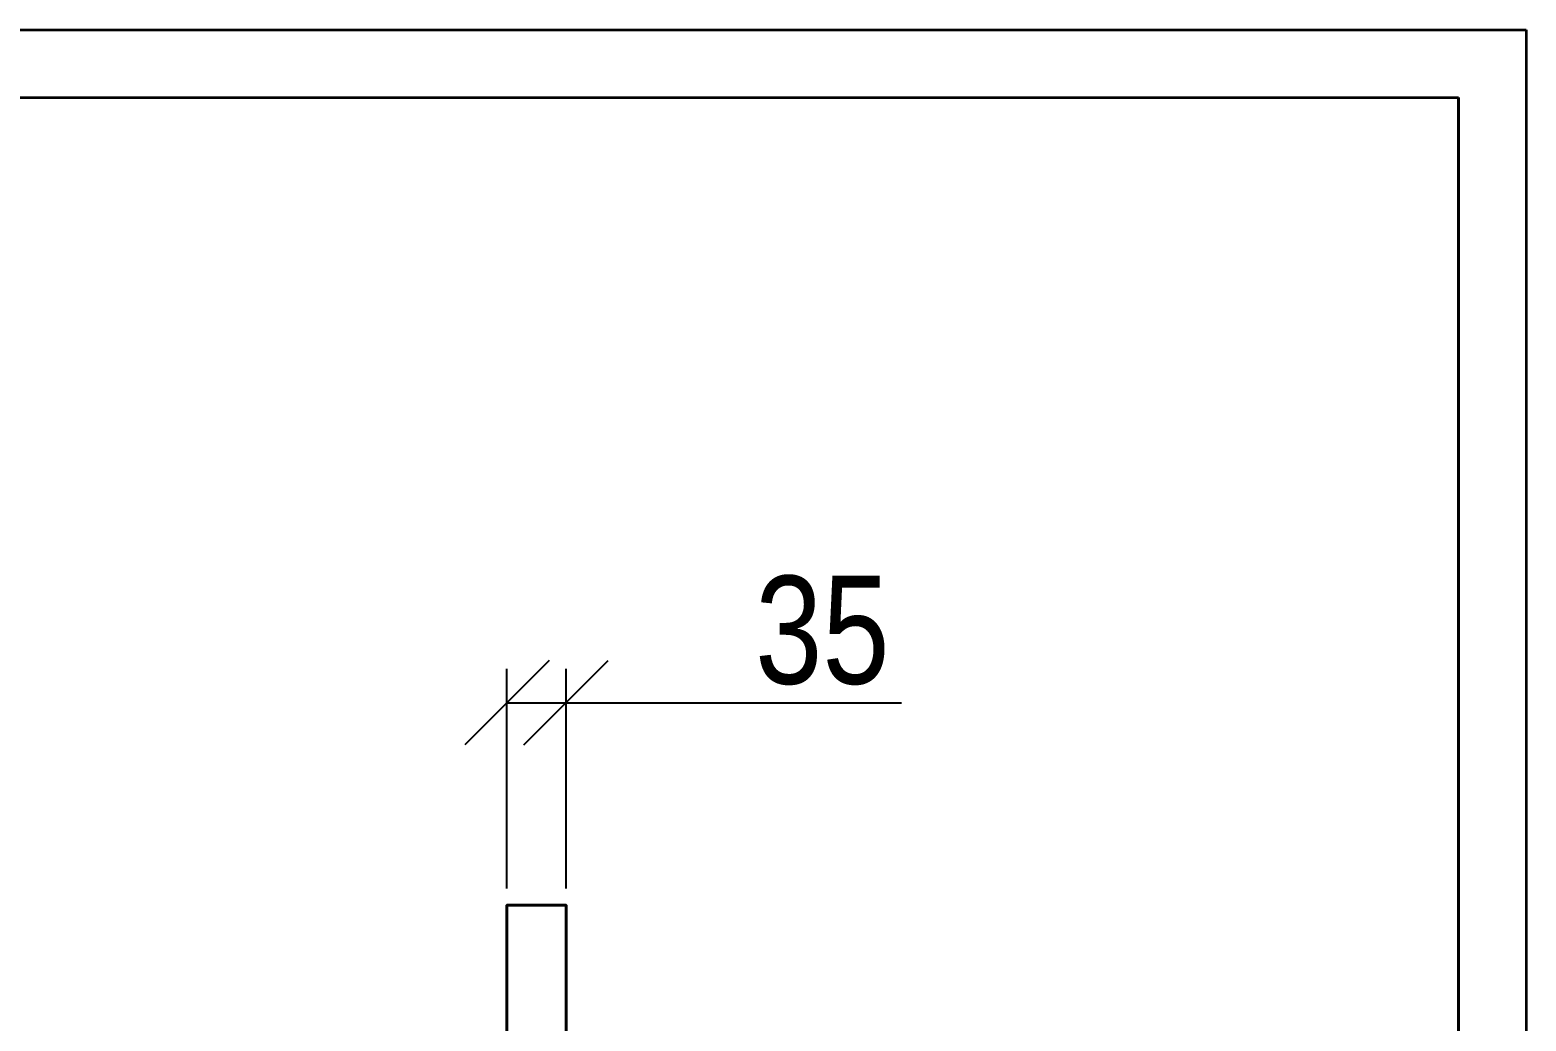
# Model space of a CAD drawing. Header units: millimetres. Extents: x 0 to 2376, y 0 to 1680.
# Drawn here: x 1490 to 2376, y 1093 to 1680 of the extents above; entities that cross this region are included whole.
import ezdxf

# ---------------------------------------------------------------- set-up
doc = ezdxf.new("R2010")
doc.units = ezdxf.units.MM
doc.layers.get('0').update_dxf_attribs({"lineweight": 35})
doc.layers.add('Архио', color=252, linetype='Continuous', lineweight=40)
doc.layers.add('Размеры', color=5, linetype='Continuous', lineweight=9)
doc.styles.add('Размер', font='ARIAL.TTF', dxfattribs={"width": 0.8})
doc.dimstyles.new('M 1-1_h36_(M 1-8)', dxfattribs={"dimscale": 2, "dimtxt": 32, "dimasz": 25, "dimexe": 10, "dimexo": 5, "dimgap": 5, "dimtad": 1, "dimdec": 0, "dimtxsty": 'Размер', "dimblk": 'OBLIQUE', "dimcen": 2.5, "dimadec": 0, "dimazin": 0, "dimtfac": 1, "dimtdec": 0, "dimtmove": 0, "dimatfit": 3, "dimfxl": 0, "dimarcsym": 0})

# ---------------------------------------------------------------- blocks, each defined once
blk = doc.blocks.new('A$C49AA496E')
for p, q in [((0, 210), (297, 210)), ((297, 210), (297, 0)), ((20, 205), (292, 205)), ((292, 205), (292, 5))]:
    blk.add_line(p, q)
blk = doc.blocks.new('_Oblique')
at = {"color": 0, "linetype": 'ByBlock', "lineweight": -2}
blk.add_line((-0.5, -0.5), (0.5, 0.5), dxfattribs=at)
blk = doc.blocks.new('*D5')
at = {"layer": 'Defpoints', "color": 0}
for p in [(1807.76, 1281.54), (1772.76, 1161.54), (1807.76, 1161.54)]:
    blk.add_point(p, dxfattribs=at)
at = {"layer": 'Размеры', "color": 0, "lineweight": -2}
for p, q in [((1772.76, 1171.54), (1772.76, 1301.54)), ((1807.76, 1171.54), (1807.76, 1301.54)), ((1772.76, 1281.54), (1807.76, 1281.54)), ((1807.76, 1281.54), (2006.3, 1281.54))]:
    blk.add_line(p, q, dxfattribs=at)
at = {"layer": 'Размеры', "color": 0, "lineweight": -2, "xscale": 50, "yscale": 50, "zscale": 50, "rotation": 180}
blk.add_blockref('_Oblique', (1772.76, 1281.54), dxfattribs=at)
at = {"layer": 'Размеры', "color": 0, "lineweight": -2, "xscale": 50, "yscale": 50, "zscale": 50}
blk.add_blockref('_Oblique', (1807.76, 1281.54), dxfattribs=at)
at = {"layer": 'Размеры', "color": 0, "insert": (1959.46, 1324.24), "char_height": 64, "attachment_point": 5, "style": 'Размер'}
blk.add_mtext('35', dxfattribs=at)

msp = doc.modelspace()

# ---------------------------------------------------------------- linework, layer by layer
msp.add_lwpolyline([(2336, 160), (2336, 1640)])
at = {"layer": 'Архио'}
msp.add_lwpolyline([(1772.76, 566.54), (1807.76, 566.54), (1807.76, 1161.54), (1772.76, 1161.54)], close=True, dxfattribs=at)

# ---------------------------------------------------------------- block references
at = {"xscale": 8, "yscale": 8, "zscale": 8}
msp.add_blockref('A$C49AA496E', (0, 0), dxfattribs=at)

# ---------------------------------------------------------------- dimensions: what is measured, and where the dimension line sits
at = {"layer": 'Размеры'}
dim = msp.add_linear_dim(base=(1807.76, 1281.54), p1=(1772.76, 1161.54), p2=(1807.76, 1161.54), dimstyle='M 1-1_h36_(M 1-8)', dxfattribs=at)
dim.commit()
dim.dimension.update_dxf_attribs({"geometry": '*D5', "text_midpoint": (1959.46, 1281.54), "dimtype": 160})

doc.saveas('drawing.dxf')
